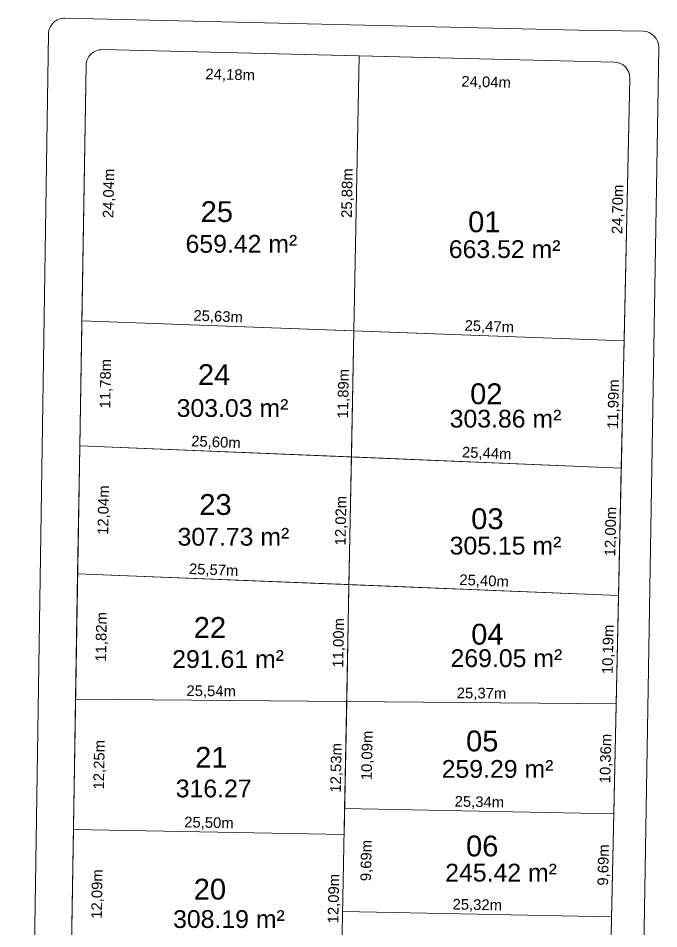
# Model space of a CAD drawing. Header units: metres. Extents: x 3808 to 8215, y 2374 to 6187.
# Drawn here: x 4951 to 5011.3, y 4707 to 4792.7 of the extents above; entities that cross this region are included whole.
import ezdxf
from ezdxf.enums import TextEntityAlignment as Align

# ---------------------------------------------------------------- set-up
doc = ezdxf.new("R2010")
doc.units = ezdxf.units.M
for name, color, linetype in [('Areas Lotes', 1, 'Continuous'), ('Calçada', 8, 'Continuous'), ('COTAS', 7, 'Continuous'), ('Lote', 7, 'Continuous'), ('Nº Lote', 7, 'Continuous'), ('quadras', 7, 'Continuous')]:
    doc.layers.add(name, color=color, linetype=linetype)
doc.styles.add('Arial', font='arial.ttf')
doc.dimstyles.new('Copy(2) of ISO-25', dxfattribs={"dimtxt": 1, "dimasz": 2.5, "dimexe": 1.25, "dimexo": 0.625, "dimgap": 0.2, "dimtad": 1, "dimtoh": 1, "dimlfac": 1, "dimzin": 1, "dimtxsty": 'Arial', "dimblk": 'NONE', "dimcen": 0, "dimse1": 1, "dimse2": 1, "dimsd1": 1, "dimsd2": 1, "dimclrt": 256, "dimaunit": 1, "dimadec": 3, "dimazin": 0, "dimtfac": 1, "dimtmove": 0, "dimatfit": 3, "dimldrblk": 'NONE', "dimfxl": 1, "dimtolj": 1, "dimtzin": 0, "dimarcsym": 0})

# ---------------------------------------------------------------- blocks, each defined once
blk = doc.blocks.new('*D4168')
at = {"layer": 'Defpoints', "color": 0, "linetype": 'Continuous', "transparency": 16777216}
for p in [(5006.82, 4708.166), (5006.82, 4708.166), (5006.386, 4688.305)]:
    blk.add_point(p, dxfattribs=at)
at = {"layer": 'COTAS', "linetype": 'Continuous', "lineweight": 5, "transparency": 16777216, "insert": (5005.802, 4698.253), "char_height": 1, "attachment_point": 5, "rotation": 88.7492, "style": 'Arial'}
blk.add_mtext('\\A1;19,87m', dxfattribs=at)
blk = doc.blocks.new('_None')
blk = doc.blocks.new('*D4169')
at = {"layer": 'Defpoints', "color": 0, "linetype": 'Continuous', "transparency": 16777216}
for p in [(5007.031, 4717.852), (5007.031, 4717.852), (5006.82, 4708.166)]:
    blk.add_point(p, dxfattribs=at)
at = {"layer": 'COTAS', "linetype": 'Continuous', "lineweight": 5, "transparency": 16777216, "insert": (5006.125, 4713.026), "char_height": 1, "attachment_point": 5, "rotation": 88.7492, "style": 'Arial'}
blk.add_mtext('\\A1;9,69m', dxfattribs=at)
blk = doc.blocks.new('*D4170')
at = {"layer": 'Defpoints', "color": 0, "linetype": 'Continuous', "transparency": 16777216}
for p in [(5007.257, 4728.213), (5007.257, 4728.213), (5007.031, 4717.852)]:
    blk.add_point(p, dxfattribs=at)
at = {"layer": 'COTAS', "linetype": 'Continuous', "lineweight": 5, "transparency": 16777216, "insert": (5006.343, 4723.05), "char_height": 1, "attachment_point": 5, "rotation": 88.7492, "style": 'Arial'}
blk.add_mtext('\\A1;10,36m', dxfattribs=at)
blk = doc.blocks.new('*D4171')
at = {"layer": 'Defpoints', "color": 0, "linetype": 'Continuous', "transparency": 16777216}
for p in [(5007.48, 4738.403), (5007.48, 4738.403), (5007.257, 4728.213)]:
    blk.add_point(p, dxfattribs=at)
at = {"layer": 'COTAS', "linetype": 'Continuous', "lineweight": 5, "transparency": 16777216, "insert": (5006.568, 4733.325), "char_height": 1, "attachment_point": 5, "rotation": 88.7492, "style": 'Arial'}
blk.add_mtext('\\A1;10,19m', dxfattribs=at)
blk = doc.blocks.new('*D4172')
at = {"layer": 'Defpoints', "color": 0, "linetype": 'Continuous', "transparency": 16777216}
for p in [(5007.48, 4750.405), (5007.742, 4750.4), (5007.48, 4738.403)]:
    blk.add_point(p, dxfattribs=at)
at = {"layer": 'COTAS', "linetype": 'Continuous', "lineweight": 5, "transparency": 16777216, "insert": (5006.81, 4744.419), "char_height": 1, "attachment_point": 5, "rotation": 88.7492, "style": 'Arial'}
blk.add_mtext('\\A1;12,00m', dxfattribs=at)
blk = doc.blocks.new('*D4173')
at = {"layer": 'Defpoints', "color": 0, "linetype": 'Continuous', "transparency": 16777216}
for p in [(5008.004, 4762.386), (5008.004, 4762.386), (5007.48, 4750.405)]:
    blk.add_point(p, dxfattribs=at)
at = {"layer": 'COTAS', "linetype": 'Continuous', "lineweight": 5, "transparency": 16777216, "insert": (5007.072, 4756.411), "char_height": 1, "attachment_point": 5, "rotation": 88.7492, "style": 'Arial'}
blk.add_mtext('\\A1;11,99m', dxfattribs=at)
blk = doc.blocks.new('*D4174')
at = {"layer": 'Defpoints', "color": 0, "linetype": 'Continuous', "transparency": 16777216}
for p in [(5008.543, 4787.085), (5008.543, 4787.085), (5008.004, 4762.386)]:
    blk.add_point(p, dxfattribs=at)
at = {"layer": 'COTAS', "linetype": 'Continuous', "lineweight": 5, "transparency": 16777216, "insert": (5007.472, 4774.753), "char_height": 1, "attachment_point": 5, "rotation": 88.7492, "style": 'Arial'}
blk.add_mtext('\\A1;24,70m', dxfattribs=at)
blk = doc.blocks.new('*D4175')
at = {"layer": 'Defpoints', "color": 0, "linetype": 'Continuous', "transparency": 16777216}
for p in [(4983.049, 4789.2), (5007.08, 4788.618), (4982.976, 4786.154)]:
    blk.add_point(p, dxfattribs=at)
at = {"layer": 'COTAS', "linetype": 'Continuous', "lineweight": 5, "transparency": 16777216, "insert": (4995.01, 4786.663), "char_height": 1, "attachment_point": 5, "rotation": 358.61103, "style": 'Arial'}
blk.add_mtext('\\A1;24,04m', dxfattribs=at)
blk = doc.blocks.new('*D4176')
at = {"layer": 'Defpoints', "color": 0, "linetype": 'Continuous', "transparency": 16777216}
for p in [(4958.875, 4789.787), (4983.049, 4789.2), (4958.804, 4786.85)]:
    blk.add_point(p, dxfattribs=at)
at = {"layer": 'COTAS', "linetype": 'Continuous', "lineweight": 5, "transparency": 16777216, "insert": (4970.91, 4787.358), "char_height": 1, "attachment_point": 5, "rotation": 358.61103, "style": 'Arial'}
blk.add_mtext('\\A1;24,18m', dxfattribs=at)
blk = doc.blocks.new('*D4177')
at = {"layer": 'Defpoints', "color": 0, "linetype": 'Continuous', "transparency": 16777216}
for p in [(4983.049, 4789.2), (4982.554, 4763.325), (4982.554, 4763.325)]:
    blk.add_point(p, dxfattribs=at)
at = {"layer": 'COTAS', "linetype": 'Continuous', "lineweight": 5, "transparency": 16777216, "insert": (4982.001, 4776.278), "char_height": 1, "attachment_point": 5, "rotation": 88.90221, "style": 'Arial'}
blk.add_mtext('\\A1;25,88m', dxfattribs=at)
blk = doc.blocks.new('*D4178')
at = {"layer": 'Defpoints', "color": 0, "linetype": 'Continuous', "transparency": 16777216}
for p in [(4957.339, 4788.312), (4956.94, 4764.27), (4960.146, 4764.217)]:
    blk.add_point(p, dxfattribs=at)
at = {"layer": 'COTAS', "linetype": 'Continuous', "lineweight": 5, "transparency": 16777216, "insert": (4959.545, 4776.251), "char_height": 1, "attachment_point": 5, "rotation": 89.0499, "style": 'Arial'}
blk.add_mtext('\\A1;24,04m', dxfattribs=at)
blk = doc.blocks.new('*D4179')
at = {"layer": 'Defpoints', "color": 0, "linetype": 'Continuous', "transparency": 16777216}
for p in [(4956.94, 4764.27), (4956.745, 4752.494), (4959.951, 4752.441)]:
    blk.add_point(p, dxfattribs=at)
at = {"layer": 'COTAS', "linetype": 'Continuous', "lineweight": 5, "transparency": 16777216, "insert": (4959.248, 4758.342), "char_height": 1, "attachment_point": 5, "rotation": 89.0499, "style": 'Arial'}
blk.add_mtext('\\A1;11,78m', dxfattribs=at)
blk = doc.blocks.new('*D4180')
at = {"layer": 'Defpoints', "color": 0, "linetype": 'Continuous', "transparency": 16777216}
for p in [(4956.745, 4752.494), (4956.545, 4740.454), (4959.751, 4740.401)]:
    blk.add_point(p, dxfattribs=at)
at = {"layer": 'COTAS', "linetype": 'Continuous', "lineweight": 5, "transparency": 16777216, "insert": (4959.05, 4746.434), "char_height": 1, "attachment_point": 5, "rotation": 89.0499, "style": 'Arial'}
blk.add_mtext('\\A1;12,04m', dxfattribs=at)
blk = doc.blocks.new('*D4181')
at = {"layer": 'Defpoints', "color": 0, "linetype": 'Continuous', "transparency": 16777216}
for p in [(4956.545, 4740.454), (4956.349, 4728.633), (4959.555, 4728.58)]:
    blk.add_point(p, dxfattribs=at)
at = {"layer": 'COTAS', "linetype": 'Continuous', "lineweight": 5, "transparency": 16777216, "insert": (4958.852, 4734.504), "char_height": 1, "attachment_point": 5, "rotation": 89.0499, "style": 'Arial'}
blk.add_mtext('\\A1;11,82m', dxfattribs=at)
blk = doc.blocks.new('*D4182')
at = {"layer": 'Defpoints', "color": 0, "linetype": 'Continuous', "transparency": 16777216}
for p in [(4956.349, 4728.633), (4956.146, 4716.381), (4959.352, 4716.328)]:
    blk.add_point(p, dxfattribs=at)
at = {"layer": 'COTAS', "linetype": 'Continuous', "lineweight": 5, "transparency": 16777216, "insert": (4958.653, 4722.467), "char_height": 1, "attachment_point": 5, "rotation": 89.0499, "style": 'Arial'}
blk.add_mtext('\\A1;12,25m', dxfattribs=at)
blk = doc.blocks.new('*D4183')
at = {"layer": 'Defpoints', "color": 0, "linetype": 'Continuous', "transparency": 16777216}
for p in [(4956.146, 4716.381), (4955.946, 4704.291), (4959.151, 4704.238)]:
    blk.add_point(p, dxfattribs=at)
at = {"layer": 'COTAS', "linetype": 'Continuous', "lineweight": 5, "transparency": 16777216, "insert": (4958.451, 4710.296), "char_height": 1, "attachment_point": 5, "rotation": 89.0499, "style": 'Arial'}
blk.add_mtext('\\A1;12,09m', dxfattribs=at)
blk = doc.blocks.new('*D4214')
at = {"layer": 'Defpoints', "color": 0, "linetype": 'Continuous', "transparency": 16777216}
for p in [(4981.506, 4708.651), (4981.506, 4708.651), (5006.82, 4708.166)]:
    blk.add_point(p, dxfattribs=at)
at = {"layer": 'COTAS', "linetype": 'Continuous', "lineweight": 5, "transparency": 16777216, "insert": (4994.178, 4709.209), "char_height": 1, "attachment_point": 5, "rotation": 358.90221, "style": 'Arial'}
blk.add_mtext('\\A1;25,32m', dxfattribs=at)
blk = doc.blocks.new('*D4215')
at = {"layer": 'Defpoints', "color": 0, "linetype": 'Continuous', "transparency": 16777216}
for p in [(4981.691, 4718.337), (5007.031, 4717.852), (5007.031, 4717.852)]:
    blk.add_point(p, dxfattribs=at)
at = {"layer": 'COTAS', "linetype": 'Continuous', "lineweight": 5, "transparency": 16777216, "insert": (4994.377, 4718.895), "char_height": 1, "attachment_point": 5, "rotation": 358.90221, "style": 'Arial'}
blk.add_mtext('\\A1;25,34m', dxfattribs=at)
blk = doc.blocks.new('*D4216')
at = {"layer": 'Defpoints', "color": 0, "linetype": 'Continuous', "transparency": 16777216}
for p in [(4956.146, 4716.381), (4956.146, 4716.381), (4981.645, 4715.892)]:
    blk.add_point(p, dxfattribs=at)
at = {"layer": 'COTAS', "linetype": 'Continuous', "lineweight": 5, "transparency": 16777216, "insert": (4968.911, 4716.938), "char_height": 1, "attachment_point": 5, "rotation": 358.90221, "style": 'Arial'}
blk.add_mtext('\\A1;25,50m', dxfattribs=at)
blk = doc.blocks.new('*D4217')
at = {"layer": 'Defpoints', "color": 0, "linetype": 'Continuous', "transparency": 16777216}
for p in [(4956.349, 4728.633), (4956.349, 4728.633), (4981.885, 4728.423)]:
    blk.add_point(p, dxfattribs=at)
at = {"layer": 'COTAS', "linetype": 'Continuous', "lineweight": 5, "transparency": 16777216, "insert": (4969.124, 4729.329), "char_height": 1, "attachment_point": 5, "rotation": 359.52673, "style": 'Arial'}
blk.add_mtext('\\A1;25,54m', dxfattribs=at)
blk = doc.blocks.new('*D4218')
at = {"layer": 'Defpoints', "color": 0, "linetype": 'Continuous', "transparency": 16777216}
for p in [(4981.885, 4728.423), (5007.257, 4728.213), (5007.257, 4728.213)]:
    blk.add_point(p, dxfattribs=at)
at = {"layer": 'COTAS', "linetype": 'Continuous', "lineweight": 5, "transparency": 16777216, "insert": (4994.578, 4729.119), "char_height": 1, "attachment_point": 5, "rotation": 359.52673, "style": 'Arial'}
blk.add_mtext('\\A1;25,37m', dxfattribs=at)
blk = doc.blocks.new('*D4219')
at = {"layer": 'Defpoints', "color": 0, "linetype": 'Continuous', "transparency": 16777216}
for p in [(4982.096, 4739.425), (5007.48, 4738.403), (5007.48, 4738.403)]:
    blk.add_point(p, dxfattribs=at)
at = {"layer": 'COTAS', "linetype": 'Continuous', "lineweight": 5, "transparency": 16777216, "insert": (4994.82, 4739.714), "char_height": 1, "attachment_point": 5, "rotation": 357.6935, "style": 'Arial'}
blk.add_mtext('\\A1;25,40m', dxfattribs=at)
blk = doc.blocks.new('*D4220')
at = {"layer": 'Defpoints', "color": 0, "linetype": 'Continuous', "transparency": 16777216}
for p in [(4956.545, 4740.454), (4956.545, 4740.454), (4982.096, 4739.425)]:
    blk.add_point(p, dxfattribs=at)
at = {"layer": 'COTAS', "linetype": 'Continuous', "lineweight": 5, "transparency": 16777216, "insert": (4969.353, 4740.74), "char_height": 1, "attachment_point": 5, "rotation": 357.6935, "style": 'Arial'}
blk.add_mtext('\\A1;25,57m', dxfattribs=at)
blk = doc.blocks.new('*D4221')
at = {"layer": 'Defpoints', "color": 0, "linetype": 'Continuous', "transparency": 16777216}
for p in [(4956.745, 4752.494), (4956.745, 4752.494), (4982.326, 4751.441)]:
    blk.add_point(p, dxfattribs=at)
at = {"layer": 'COTAS', "linetype": 'Continuous', "lineweight": 5, "transparency": 16777216, "insert": (4969.568, 4752.768), "char_height": 1, "attachment_point": 5, "rotation": 357.64227, "style": 'Arial'}
blk.add_mtext('\\A1;25,60m', dxfattribs=at)
blk = doc.blocks.new('*D4222')
at = {"layer": 'Defpoints', "color": 0, "linetype": 'Continuous', "transparency": 16777216}
for p in [(4982.326, 4751.441), (5007.742, 4750.395), (5007.742, 4750.395)]:
    blk.add_point(p, dxfattribs=at)
at = {"layer": 'COTAS', "linetype": 'Continuous', "lineweight": 5, "transparency": 16777216, "insert": (4995.067, 4751.718), "char_height": 1, "attachment_point": 5, "rotation": 357.64227, "style": 'Arial'}
blk.add_mtext('\\A1;25,44m', dxfattribs=at)
blk = doc.blocks.new('*D4223')
at = {"layer": 'Defpoints', "color": 0, "linetype": 'Continuous', "transparency": 16777216}
for p in [(4982.554, 4763.325), (4982.554, 4763.325), (5008.004, 4762.386)]:
    blk.add_point(p, dxfattribs=at)
at = {"layer": 'COTAS', "linetype": 'Continuous', "lineweight": 5, "transparency": 16777216, "insert": (4995.308, 4763.656), "char_height": 1, "attachment_point": 5, "rotation": 357.88708, "style": 'Arial'}
blk.add_mtext('\\A1;25,47m', dxfattribs=at)
blk = doc.blocks.new('*D4224')
at = {"layer": 'Defpoints', "color": 0, "linetype": 'Continuous', "transparency": 16777216}
for p in [(4956.94, 4764.27), (4956.94, 4764.27), (4982.554, 4763.325)]:
    blk.add_point(p, dxfattribs=at)
at = {"layer": 'COTAS', "linetype": 'Continuous', "lineweight": 5, "transparency": 16777216, "insert": (4969.776, 4764.598), "char_height": 1, "attachment_point": 5, "rotation": 357.88708, "style": 'Arial'}
blk.add_mtext('\\A1;25,63m', dxfattribs=at)
blk = doc.blocks.new('*D4225')
at = {"layer": 'Defpoints', "color": 0, "linetype": 'Continuous', "transparency": 16777216}
for p in [(4981.645, 4715.892), (4981.645, 4715.892), (4981.413, 4703.803)]:
    blk.add_point(p, dxfattribs=at)
at = {"layer": 'COTAS', "linetype": 'Continuous', "lineweight": 5, "transparency": 16777216, "insert": (4980.728, 4709.863), "char_height": 1, "attachment_point": 5, "rotation": 88.90221, "style": 'Arial'}
blk.add_mtext('\\A1;12,09m', dxfattribs=at)
blk = doc.blocks.new('*D4226')
at = {"layer": 'Defpoints', "color": 0, "linetype": 'Continuous', "transparency": 16777216}
for p in [(4981.691, 4718.337), (4984.69, 4718.28), (4981.506, 4708.651)]:
    blk.add_point(p, dxfattribs=at)
at = {"layer": 'COTAS', "linetype": 'Continuous', "lineweight": 5, "transparency": 16777216, "insert": (4983.796, 4713.452), "char_height": 1, "attachment_point": 5, "rotation": 88.90221, "style": 'Arial'}
blk.add_mtext('\\A1;9,69m', dxfattribs=at)
blk = doc.blocks.new('*D4227')
at = {"layer": 'Defpoints', "color": 0, "linetype": 'Continuous', "transparency": 16777216}
for p in [(4981.885, 4728.423), (4981.885, 4728.423), (4981.645, 4715.892)]:
    blk.add_point(p, dxfattribs=at)
at = {"layer": 'COTAS', "linetype": 'Continuous', "lineweight": 5, "transparency": 16777216, "insert": (4980.964, 4722.173), "char_height": 1, "attachment_point": 5, "rotation": 88.90221, "style": 'Arial'}
blk.add_mtext('\\A1;12,53m', dxfattribs=at)
blk = doc.blocks.new('*D4228')
at = {"layer": 'Defpoints', "color": 0, "linetype": 'Continuous', "transparency": 16777216}
for p in [(4981.885, 4728.423), (4984.775, 4728.367), (4981.691, 4718.337)]:
    blk.add_point(p, dxfattribs=at)
at = {"layer": 'COTAS', "linetype": 'Continuous', "lineweight": 5, "transparency": 16777216, "insert": (4983.877, 4723.34), "char_height": 1, "attachment_point": 5, "rotation": 88.90221, "style": 'Arial'}
blk.add_mtext('\\A1;10,09m', dxfattribs=at)
blk = doc.blocks.new('*D4229')
at = {"layer": 'Defpoints', "color": 0, "linetype": 'Continuous', "transparency": 16777216}
for p in [(4982.096, 4739.425), (4982.096, 4739.425), (4981.885, 4728.423)]:
    blk.add_point(p, dxfattribs=at)
at = {"layer": 'COTAS', "linetype": 'Continuous', "lineweight": 5, "transparency": 16777216, "insert": (4981.189, 4733.939), "char_height": 1, "attachment_point": 5, "rotation": 88.90221, "style": 'Arial'}
blk.add_mtext('\\A1;11,00m', dxfattribs=at)
blk = doc.blocks.new('*D4230')
at = {"layer": 'Defpoints', "color": 0, "linetype": 'Continuous', "transparency": 16777216}
for p in [(4982.326, 4751.441), (4982.326, 4751.441), (4982.096, 4739.425)]:
    blk.add_point(p, dxfattribs=at)
at = {"layer": 'COTAS', "linetype": 'Continuous', "lineweight": 5, "transparency": 16777216, "insert": (4981.41, 4745.448), "char_height": 1, "attachment_point": 5, "rotation": 88.90221, "style": 'Arial'}
blk.add_mtext('\\A1;12,02m', dxfattribs=at)
blk = doc.blocks.new('*D4231')
at = {"layer": 'Defpoints', "color": 0, "linetype": 'Continuous', "transparency": 16777216}
for p in [(4982.554, 4763.325), (4982.554, 4763.325), (4982.326, 4751.441)]:
    blk.add_point(p, dxfattribs=at)
at = {"layer": 'COTAS', "linetype": 'Continuous', "lineweight": 5, "transparency": 16777216, "insert": (4981.639, 4757.399), "char_height": 1, "attachment_point": 5, "rotation": 88.90221, "style": 'Arial'}
blk.add_mtext('\\A1;11,89m', dxfattribs=at)

msp = doc.modelspace()

# ---------------------------------------------------------------- linework, layer by layer
at = {"layer": 'Calçada', "linetype": 'Continuous', "lineweight": 5}
for p, q in [((5003.713, 4791.621), (4955.342, 4792.745)), ((4950.95, 4606.388), (4953.807, 4791.269)), ((5009.798, 4791.517), (5003.734, 4791.62)), ((5011.272, 4789.992), (5008.239, 4605.384))]:
    msp.add_line(p, q, dxfattribs=at)
for centre, start, end in [((4955.307, 4791.246), 88.66834, 179.11463), ((5009.772, 4790.017), 359.05876, 89.01954)]:
    msp.add_arc(centre, 1.5, start, end, dxfattribs=at)
at = {"layer": 'Lote', "lineweight": 5}
for p, q in [((4979.567, 4607.471), (4983.049, 4789.2)), ((4956.94, 4764.27), (5008.004, 4762.386)), ((4956.545, 4740.454), (5007.48, 4738.403)), ((4956.349, 4728.633), (5007.257, 4728.213)), ((5007.031, 4717.852), (4981.691, 4718.337)), ((4956.146, 4716.381), (4981.645, 4715.892)), ((5006.82, 4708.166), (4981.506, 4708.651))]:
    msp.add_line(p, q, dxfattribs=at)
at = {"layer": 'Lote', "linetype": 'Continuous', "lineweight": 5}
msp.add_line((5007.742, 4750.395), (4956.745, 4752.494), dxfattribs=at)
at = {"layer": 'Lote', "linetype": 'Continuous', "lineweight": 5, "flags": 128}
for points in [[(4982.554, 4763.325), (4983.049, 4789.2), (4958.875, 4789.787, 0.416459), (4957.339, 4788.312), (4956.94, 4764.27)], [(5008.004, 4762.386), (5008.543, 4787.085, 0.413507), (5007.08, 4788.618), (4983.049, 4789.2), (4982.554, 4763.325)]]:
    msp.add_lwpolyline(points, format="xyb", close=True, dxfattribs=at)
for points in [[(4956.94, 4764.27), (4956.745, 4752.494), (4982.326, 4751.441), (4982.554, 4763.325)], [(4982.554, 4763.325), (4982.326, 4751.441), (5007.742, 4750.395), (5008.004, 4762.386)], [(4956.745, 4752.494), (4956.545, 4740.454), (4982.096, 4739.425), (4982.326, 4751.441)], [(4982.326, 4751.441), (4982.096, 4739.425), (5007.48, 4738.403), (5007.742, 4750.395)], [(4981.885, 4728.423), (4982.096, 4739.425), (4956.545, 4740.454), (4956.349, 4728.633)], [(5007.257, 4728.213), (5007.48, 4738.403), (4982.096, 4739.425), (4981.885, 4728.423)], [(4981.645, 4715.892), (4981.885, 4728.423), (4956.349, 4728.633), (4956.146, 4716.381)], [(5007.031, 4717.852), (5007.257, 4728.213), (4981.885, 4728.423), (4981.691, 4718.337)]]:
    msp.add_lwpolyline(points, close=True, dxfattribs=at)
at = {"layer": 'quadras', "lineweight": 5}
for p, q in [((4958.875, 4789.787), (5007.08, 4788.618)), ((4954.371, 4609.358), (4957.339, 4788.312)), ((5008.543, 4787.085), (5004.645, 4608.578))]:
    msp.add_line(p, q, dxfattribs=at)
at = {"layer": 'quadras', "linetype": 'Continuous', "lineweight": 5, "flags": 128}
msp.add_lwpolyline([(5008.543, 4787.085, 0.413507), (5007.08, 4788.618), (4958.875, 4789.787, 0.416459), (4957.339, 4788.312), (4954.371, 4609.358, 0.414596), (4955.848, 4607.834), (5003.123, 4607.111, 0.412296), (5004.645, 4608.578)], format="xyb", close=True, dxfattribs=at)
at = {"layer": 'quadras', "lineweight": 5}
for centre, start, end in [((4958.839, 4788.287), 88.61103, 179.0499), ((5007.043, 4787.118), 358.7492, 88.61103)]:
    msp.add_arc(centre, 1.5, start, end, dxfattribs=at)

# ---------------------------------------------------------------- texts
at = {"layer": 'Areas Lotes', "linetype": 'Continuous', "lineweight": 5, "style": 'Arial'}
for s, p in [('659.42 m²', (4966.707, 4770.672)), ('663.52 m²', (4991.497, 4770.172)), ('303.03 m²', (4965.872, 4755.213)), ('303.86 m²', (4991.58, 4754.212)), ('307.73 m²', (4965.954, 4743.094)), ('305.15 m²', (4991.578, 4742.26)), ('291.61 m²', (4965.453, 4731.581)), ('269.05 m²', (4991.662, 4731.665)), ('259.29 m²', (4990.827, 4721.237)), ('316.27', (4965.787, 4719.401)), ('245.42 m²', (4991.161, 4711.476)), ('308.19 m²', (4965.535, 4707.104))]:
    msp.add_text(s, height=1.6726, dxfattribs=at).set_placement(p)
at = {"layer": 'Nº Lote', "linetype": 'Continuous', "lineweight": 5, "style": 'Arial'}
for s, p in [('25', (4969.657, 4773.558)), ('01', (4994.843, 4772.598)), ('24', (4969.397, 4758.213)), ('02', (4995.029, 4756.411)), ('23', (4969.527, 4745.988)), ('03', (4995.13, 4744.647)), ('22', (4969.006, 4734.414)), ('04', (4995.13, 4733.775)), ('05', (4994.647, 4723.724)), ('21', (4969.136, 4722.19)), ('06', (4994.647, 4713.84)), ('20', (4969.004, 4709.775))]:
    msp.add_text(s, height=1.96, dxfattribs=at).set_placement(p, align=Align.CENTER)

# ---------------------------------------------------------------- dimensions: what is measured, and where the dimension line sits
at = {"layer": 'COTAS', "linetype": 'Continuous', "lineweight": 5}
for p1, p2, distance, picture, middle in [((4983.049, 4789.2), (4958.875, 4789.787), 2.937, '*D4176', (4970.91, 4787.358)), ((4983.049, 4789.2), (4982.554, 4763.325), 0, '*D4177', (4982.001, 4776.278)), ((5007.08, 4788.618), (4983.049, 4789.2), 3.047, '*D4175', (4995.01, 4786.663)), ((4957.3389, 4788.3119), (4956.9402, 4764.2703), 3.2063, '*D4178', (4959.5445, 4776.2512)), ((4982.554, 4763.325), (4956.94, 4764.27), 0, '*D4224', (4969.776, 4764.598)), ((5008.004, 4762.386), (4982.554, 4763.325), 0, '*D4223', (4995.308, 4763.656)), ((4982.326, 4751.441), (4956.745, 4752.494), 0, '*D4221', (4969.568, 4752.768)), ((4982.326, 4751.441), (5007.742, 4750.395), 0, '*D4222', (4995.067, 4751.718)), ((4982.096, 4739.425), (4956.545, 4740.454), 0, '*D4220', (4969.353, 4740.74)), ((4982.096, 4739.425), (5007.48, 4738.403), 0, '*D4219', (4994.82, 4739.714)), ((4981.885, 4728.423), (4982.096, 4739.425), 0, '*D4229', (4981.189, 4733.939)), ((4981.885, 4728.423), (4956.349, 4728.633), 0, '*D4217', (4969.124, 4729.329)), ((4981.885, 4728.423), (5007.257, 4728.213), 0, '*D4218', (4994.578, 4729.119)), ((4981.645, 4715.892), (4981.885, 4728.423), 0, '*D4227', (4980.964, 4722.173)), ((4981.691, 4718.337), (4981.885, 4728.423), -2.891, '*D4228', (4983.877, 4723.34)), ((4981.691, 4718.337), (5007.031, 4717.852), 0, '*D4215', (4994.377, 4718.895)), ((4981.506, 4708.651), (4981.691, 4718.337), -2.999, '*D4226', (4983.796, 4713.452)), ((4981.645, 4715.892), (4956.146, 4716.381), 0, '*D4216', (4968.911, 4716.938)), ((4981.413, 4703.803), (4981.645, 4715.892), 0, '*D4225', (4980.728, 4709.863)), ((5006.82, 4708.166), (4981.506, 4708.651), 0, '*D4214', (4994.178, 4709.209))]:
    dim = msp.add_aligned_dim(p1=p1, p2=p2, distance=distance, dimstyle='Copy(2) of ISO-25', override={"dimpost": 'm'}, dxfattribs=at)
    dim.commit()
    dim.dimension.update_dxf_attribs({"geometry": picture, "text_midpoint": middle})
for base, p1, p2, angle, picture, middle in [((5008.543, 4787.085), (5008.004, 4762.386), (5008.543, 4787.085), 268.7492, '*D4174', (5007.472, 4774.753)), ((4959.951, 4752.441), (4956.94, 4764.27), (4956.745, 4752.494), 89.0499, '*D4179', (4959.248, 4758.342)), ((4982.554, 4763.325), (4982.326, 4751.441), (4982.554, 4763.325), 268.90221, '*D4231', (4981.639, 4757.399)), ((5008.004, 4762.386), (5007.48, 4750.405), (5008.004, 4762.386), 268.7492, '*D4173', (5007.072, 4756.411)), ((4959.751, 4740.401), (4956.745, 4752.494), (4956.545, 4740.454), 89.0499, '*D4180', (4959.05, 4746.434)), ((4982.326, 4751.441), (4982.096, 4739.425), (4982.326, 4751.441), 268.90221, '*D4230', (4981.41, 4745.448)), ((5007.742, 4750.4), (5007.48, 4738.403), (5007.48, 4750.405), 268.7492, '*D4172', (5006.81, 4744.419)), ((4959.555, 4728.58), (4956.545, 4740.454), (4956.349, 4728.633), 89.0499, '*D4181', (4958.852, 4734.504)), ((5007.48, 4738.403), (5007.257, 4728.213), (5007.48, 4738.403), 268.7492, '*D4171', (5006.568, 4733.325)), ((4959.352, 4716.328), (4956.349, 4728.633), (4956.146, 4716.381), 89.0499, '*D4182', (4958.653, 4722.467)), ((5007.257, 4728.213), (5007.031, 4717.852), (5007.257, 4728.213), 268.7492, '*D4170', (5006.343, 4723.05)), ((5007.031, 4717.852), (5006.82, 4708.166), (5007.031, 4717.852), 268.7492, '*D4169', (5006.125, 4713.026)), ((4959.151, 4704.238), (4956.146, 4716.381), (4955.946, 4704.291), 89.0499, '*D4183', (4958.451, 4710.296)), ((5006.82, 4708.166), (5006.386, 4688.305), (5006.82, 4708.166), 268.7492, '*D4168', (5005.802, 4698.253))]:
    dim = msp.add_linear_dim(base=base, p1=p1, p2=p2, angle=angle, dimstyle='Copy(2) of ISO-25', override={"dimpost": 'm', "dimtmove": 1}, dxfattribs=at)
    dim.commit()
    dim.dimension.update_dxf_attribs({"geometry": picture, "text_midpoint": middle})

doc.saveas('drawing.dxf')
